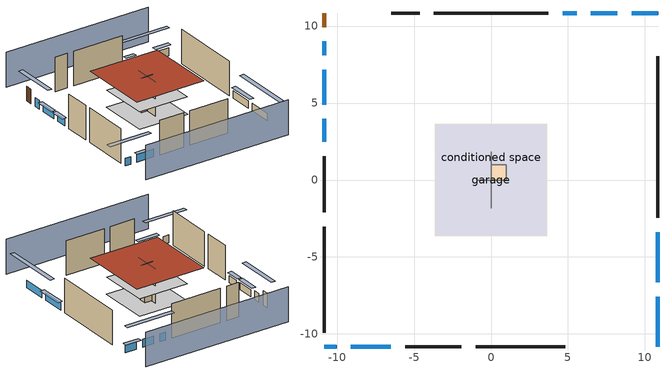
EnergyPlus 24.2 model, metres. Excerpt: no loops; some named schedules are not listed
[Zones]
central ac and furnace airloop ret air zone
 floor adiabatic (AdiabaticConst): 0,0 0,1 1,1 1,0 z0
 wall adiabatic (AdiabaticConst): 0,1 0,0 1,0 1,1 0,1 z0:1
 ceiling adiabatic (AdiabaticConst): 1,0 1,1 0,1 0,0 z1
conditioned space
 floor to garage (Floor1 construction): -3.66,-3.66 -3.66,3.66 3.66,3.66 3.66,-3.66 z0
 floor adiabatic (AdiabaticFloorConstruction): -3.61,-3.61 -3.61,3.61 3.61,3.61 3.61,-3.61 z2.44
 floor foundation (Slab2 construction): -3.61,-3.61 -3.61,3.61 3.61,3.61 3.61,-3.61 z0
 wall outside (AdiabaticWallConstruction 1): -10.84,10.84 -10.84,9.93 z0:2.03
 wall outside (AdiabaticWallConstruction): 10.84,-10.84 10.84,-7.58 / 10.84,-6.65 10.84,-3.38 / -10.85,-10.84 -10.03,-10.84 z0:1.07; 10.84,10.84 9.13,10.84 / 8.2,10.84 6.49,10.84 z0:1.13; -9.11,-10.84 -6.51,-10.84 z0:1.16; -10.84,9 -10.84,8.09 z0:1.22; -10.84,7.17 -10.84,4.89 z0:1.01; -10.84,3.96 -10.84,2.49 z0:0.98; 5.56,10.84 4.66,10.84 z0:1.19
 wall outside (Wall3 construction): 10.84,-2.45 10.84,8.03 z0:4.88
 wall outside (Wall4 construction): -0.99,-10.84 4.84,-10.84 z0:4.88
 wall outside (Wall7 construction): -10.84,-3.03 -10.84,-9.91 z0:4.88
 wall outside (Wall8 construction): 3.73,10.84 -3.71,10.84 z0:4.88
 wall to garage (Wall5 construction): 0,1.83 0,-1.83 z0:4.88
 wall to garage (Wall6 construction): -0.91,0 0.91,0 z0:4.88
 window (WindowConstruction): 10.84,-10.84 10.84,-7.58 z0:1.07
 window (WindowConstruction 9): 10.84,10.84 9.13,10.84 z0:1.13
 window (WindowConstruction 1): 10.84,-6.65 10.84,-3.38 z0:1.07
 window (WindowConstruction 2): -10.84,-10.84 -10.03,-10.84 z0:1.07
 window (WindowConstruction 3): -9.1,-10.84 -6.51,-10.84 z0:1.16
 window (WindowConstruction 4): -10.84,9 -10.84,8.09 z0:1.22
 window (WindowConstruction 5): -10.84,7.17 -10.84,4.89 z0:1.01
 window (WindowConstruction 6): -10.84,3.96 -10.84,2.49 z0:0.98
 window (WindowConstruction 7): 8.2,10.84 6.49,10.84 z0:1.13
 window (WindowConstruction 8): 5.56,10.84 4.66,10.84 z0:1.19
 door (Door): -10.84,10.84 -10.84,9.93 z0:2.03
 ceiling adiabatic (AdiabaticFloorConstruction): 3.61,-3.61 3.61,3.61 -3.61,3.61 -3.61,-3.61 z2.44
 roof outside (Roof1 construction): -5.14,5.14 -5.14,-5.14 5.14,-5.14 5.14,5.14 z4.88
garage
 floor foundation (Slab1 construction): -3.66,-3.66 -3.66,3.66 3.66,3.66 3.66,-3.66 z0
 wall outside (Wall1 construction): -5.58,-10.84 -1.92,-10.84 z0:4.88
 wall outside (Wall2 construction): -10.84,1.56 -10.84,-2.1 z0:4.88
 wall outside (Wall9 construction): -4.64,10.84 -6.46,10.84 z0:4.88
shading: 10.84,15.42 -10.84,15.42 / -10.84,-15.42 10.84,-15.42 z0:4.88; 10.84,-4.83 10.84,-13.59 11.45,-13.59 11.45,-4.83 z3.81; 8.83,10.84 11.15,10.84 11.15,11.45 8.83,11.45 z1.43; 10.84,-3.08 10.84,-6.95 11.45,-6.95 11.45,-3.08 z1.37; -7.29,-10.84 -13.59,-10.84 -13.59,-11.45 -7.29,-11.45 z3.81; -6.2,-10.84 -9.41,-10.84 -9.41,-11.45 -6.2,-11.45 z1.46; -10.84,5.35 -10.84,11.74 -11.45,11.74 -11.45,5.35 z3.96; -10.84,4.59 -10.84,7.47 -11.45,7.47 -11.45,4.59 z1.31; -10.84,2.18 -10.84,4.27 -11.45,4.27 -11.45,2.18 z1.28; 3.74,10.84 10.94,10.84 10.94,11.45 3.74,11.45 z3.87; 4.36,10.84 5.86,10.84 5.86,11.45 4.36,11.45 z1.49
[Building]
Building 1: Terrain=Suburbs
[Site:Location]
Portland Intl Arpt_OR: Latitude {deg}=45.59; Longitude {deg}=-122.6; Time Zone {hr}=-8; Elevation {m}=33; Keep Site Location Information=Yes
[Site:GroundTemperature:Shallow]
10.2558, 8.96328, 8.85977, 9.47314, 11.9355, 14.3863, 16.5111, 17.8571, 17.9714, 16.8767, 14.8061, 12.4304
[Site:WaterMainsTemperature]
Calculation Method=Schedule; Temperature Schedule=mains temperature schedule
[Material] Roughness=Rough; Thermal Absorptance=0.9
Name | Thickness {m} | Conductivity {W/m-K} | Density {kg/m3} | Specific Heat {J/kg-K} | Solar Absorptance | Visible Absorptance
asphalt or fiberglass shingles | 0.00635 | 0.162714 | 1121.4 | 1465.45 | 0.85 | 0.85
concrete 4.0 in. | 0.1016 | 1.803125 | 2242.8 | 837.4 | 0.7 | 0.7
door material | 0.04445 | 0.0612267 | 512.64 | 1214.23 | 0.7 | 0.7
exterior vertical ins; exterior vertical ins 1 | 0.051816 | 0.029427 | 32.04 | 1214.23 | 0.7 | 0.7
floor covering | 0.0127 | 0.0433444 | 54.468 | 1339.84 | 0.6 | 0.6
floor covering 1 | 0.0127 | 0.0450781 | 54.468 | 1339.84 | 0.9 | 0.9
floor rigid ins; wall rigid ins | 0.512978 | 0.029427 | 32.04 | 1214.23 | 0.7 | 0.7
floor stud and cavity | 0.1397 | 0.923637 | 92.3553 | 1139.71 | 0.7 | 0.7
floor stud and cavity 1 | 0.1397 | 1.75129 | 37.0049 | 1207.88 | 0.7 | 0.7
furniture material conditioned space 1; furniture material garage 1 | 0.1524 | 0.115458 | 640.8 | 1214.23 | 0.6 | 0.6
gypsum board | 0.0127 | 0.160291 | 801 | 837.4 | 0.6 | 0.6
osb sheathing 0.5 in.; osb sheathing 0.5 in. 1; osb sheathing 0.5 in. 2 | 0.0127 | 0.115458 | 512.64 | 1214.23 | 0.7 | 0.7
osb sheathing 0.75 in. | 0.01905 | 0.115458 | 512.64 | 1214.23 | 0.7 | 0.7
roof rigid ins | 0.103632 | 0.029427 | 32.04 | 1214.23 | 0.7 | 0.7
roof stud and cavity | 0.2032 | 0.161866 | 78.34581 | 1123.46 | 0.7 | 0.7
wall stud and cavity | 0.1397 | 0.727959 | 139.0536 | 1170.24 | 0.6 | 0.6
wall stud and cavity 1 | 0.1397 | 0.0951301 | 139.0536 | 1170.24 | 0.7 | 0.7
wall stud and cavity 2 | 0.1397 | 0.0856282 | 139.0536 | 1170.24 | 0.7 | 0.7
wall stud and cavity 3 | 0.0889 | 0.380278 | 52.3479 | 1209.89 | 0.7 | 0.7
wall stud and cavity 4 | 0.0889 | 0.391764 | 83.0341 | 1211.67 | 0.7 | 0.7
wood siding | 0.0254 | 0.102417 | 544.68 | 1172.36 | 0.85 | 0.85
wood siding 1; wood siding 2 | 0.0254 | 0.102417 | 544.68 | 1172.36 | 0.7 | 0.7
[Material:NoMass]
Adiabatic: Roughness=Rough; Thermal Resistance {m2-K/W}=176.1; Thermal Absorptance=0.9; Solar Absorptance=0.7; Visible Absorptance=0.7
[WindowMaterial:SimpleGlazingSystem]
WindowMaterial: U-Factor {W/m2-K}=2.78222; Solar Heat Gain Coefficient=0.56
[Construction]
AdiabaticConst: Adiabatic
AdiabaticFloorConstruction: floor stud and cavity 1, floor rigid ins, osb sheathing 0.75 in., floor covering
AdiabaticWallConstruction: wood siding 1, wall rigid ins, wall stud and cavity 3, gypsum board
AdiabaticWallConstruction 1: wood siding 2, wall rigid ins, wall stud and cavity 3, gypsum board
Door: door material
Floor1 construction: floor stud and cavity, osb sheathing 0.75 in., floor covering
furniture construction conditioned space 1: furniture material conditioned space 1
furniture construction garage 1: furniture material garage 1
PartitionWallConstruction: gypsum board, wall stud and cavity 4, gypsum board
Roof1 construction: asphalt or fiberglass shingles, roof rigid ins, osb sheathing 0.75 in., roof stud and cavity, gypsum board
Slab1 construction: concrete 4.0 in.
Slab2 construction: concrete 4.0 in., floor covering 1
Wall1 construction; Wall2 construction: wood siding, osb sheathing 0.5 in., wall stud and cavity
Wall3 construction; Wall4 construction: wood siding, osb sheathing 0.5 in., wall stud and cavity 1, gypsum board
Wall5 construction: osb sheathing 0.5 in. 1, wall stud and cavity 2, gypsum board
Wall6 construction: osb sheathing 0.5 in. 2, wall stud and cavity 2, gypsum board
Wall7 construction; Wall8 construction: wood siding, osb sheathing 0.5 in. 2, wall stud and cavity 1, gypsum board
Wall9 construction: wood siding, osb sheathing 0.5 in. 2, wall stud and cavity
WindowConstruction; WindowConstruction 1; WindowConstruction 2; WindowConstruction 3; WindowConstruction 4; WindowConstruction 5; WindowConstruction 6; WindowConstruction 7; WindowConstruction 8; WindowConstruction 9: WindowMaterial
[Zone] Multiplier=1
Name | Volume {m3} | Part of Total Floor Area
central ac and furnace airloop ret air zone | 1 | No
conditioned space | 384.656 | Yes
garage | 130.484 | Yes
[Space]
Name | Zone | Space Type | Volume {m3}
central ac and furnace airloop ret air space | central ac and furnace airloop ret air zone | Plenum Space Type
conditioned space 1 | conditioned space |  | 384.656
garage 1 | garage |  | 130.484
[SpaceList]
Plenum Space Type: central ac and furnace airloop ret air space
[OtherEquipment] Design Level Calculation Method=EquipmentLevel
Name | Fuel Type | Zone or ZoneList or Space or SpaceList | Schedule | Design Level {W} | Fraction Latent | Fraction Radiant | Fraction Lost
central ac and furnace airloop_0 RetCondToRP; central ac and furnace airloop_0 RetSensLkToRP | None | central ac and furnace airloop ret air space | Always On Discrete | 0 | 0 | 0 | 0
central ac and furnace airloop_0 RetLatLkToRP | None | central ac and furnace airloop ret air space | Always On Discrete | 0 | 1 | 0 | 0
central ac and furnace airloop_0 SupCondToLv; central ac and furnace airloop_0 SupSensLkToCond; mech vent house fan sensible load | None | conditioned space 1 | Always On Discrete | 0 | 0 | 0 | 0
central ac and furnace airloop_0 SupLatLkToCond; mech vent house fan latent load | None | conditioned space 1 | Always On Discrete | 0 | 1 | 0 | 0
clothes dryer 1 | NaturalGas | conditioned space 1 | clothes_dryer | 4496.08 | 0.015 | 0.081 | 0.85
cooking range 1 | Electricity | conditioned space 1 | cooking_range | 0 | 0.08 | 0.432 | 0.2
general water use latent | None | conditioned space 1 | general water use schedule | 44.1266 | 1 | 0 | 0
general water use sensible | None | conditioned space 1 | general water use schedule | -43.4886 | 0 | 0.6 | 0
central ac and furnace airloop_0 RetCondToDZ; central ac and furnace airloop_0 SupCondToDZ; central ac and furnace airloop_0 SupSensLkToDZ; water heater sens | None | garage 1 | Always On Discrete | 0 | 0 | 0 | 0
central ac and furnace airloop_0 SupLatLkToDZ; water heater lat | None | garage 1 | Always On Discrete | 0 | 1 | 0 | 0
water heater energy adjustment1 | Electricity | garage 1 | Always On Discrete | 0.01 | 0 | 0 | 1
[SurfaceProperty:ExposedFoundationPerimeter] Exposed Perimeter Calculation Method=TotalExposedPerimeter
Name | Total Exposed Perimeter {m}
Slab2 | 26.09088
Slab1 | 18.288
[SurfaceProperty:IncidentSolarMultiplier] Incident Solar Multiplier=1; Incident Solar Multiplier Schedule=trans schedule winter=0.85 summer=0.7
Window1; Window10; Window2; Window3; Window4; Window5; Window6; Window7; Window8; Window9
[InternalMass]
Name | Construction | Zone or ZoneList | Space or SpaceList | Surface Area {m2}
furniture mass conditioned space 1 | furniture construction conditioned space 1 | conditioned space | conditioned space 1 | 63.09974
partition wall mass | PartitionWallConstruction | conditioned space | conditioned space 1 | 157.749
furniture mass garage 1 | furniture construction garage 1 | garage | garage 1 | 5.35122
[Lights] Design Level Calculation Method=LightingLevel; Return Air Fraction=0; Fraction Radiant=0.6; Fraction Visible=0.2; Fraction Replaceable=1
Name | Zone or ZoneList or Space or SpaceList | Schedule | Lighting Level {W}
interior lighting | conditioned space 1 | lighting_interior | 290.098
garage lighting | garage 1 | lighting_garage | 10.1702
[People]
occupants: Zone or ZoneList or Space or SpaceList=conditioned space 1; Number of People Schedule=occupants; Number of People Calculation Method=People; Number of People=2; Fraction Radiant=0.314171; Sensible Heat Fraction=0.56303; Activity Level Schedule=occupants activity schedule; Carbon Dioxide Generation Rate {m3/s-W}=0; Enable ASHRAE 55 Comfort Warnings=No; Mean Radiant Temperature Calculation Type=EnclosureAveraged
[ElectricEquipment] Design Level Calculation Method=EquipmentLevel
Name | Zone or ZoneList or Space or SpaceList | Schedule | Design Level {W} | Fraction Latent | Fraction Radiant | Fraction Lost
ceiling fan | conditioned space 1 | ceiling_fan | 17.5511 | 0 | 0.558 | 0
clothes dryer | conditioned space 1 | clothes_dryer | 338.429 | 0.015 | 0.081 | 0.85
clothes washer | conditioned space 1 | clothes_washer | 456.604 | 0.03 | 0.162 | 0.7
cooking range | conditioned space 1 | cooking_range | 2311.9 | 0.08 | 0.432 | 0.2
dishwasher | conditioned space 1 | dishwasher | 1102.12 | 0.3 | 0.18 | 0.4
fridge | conditioned space 1 | fridge schedule | 45.9075 | 0 | 0.6 | 0
mech vent bath fan 0 | conditioned space 1 | mech vent bath fan 0 schedule | 30 | 0 | 0 | 1
mech vent house fan | conditioned space 1 | mech vent house fan schedule | 0 | 0 | 0 | 1
mech vent house fan cfis | conditioned space 1 | mech vent house fan cfis schedule | 0 | 0 | 0 | 0
mech vent range fan 0 | conditioned space 1 | mech vent range fan 0 schedule | 30 | 0 | 0 | 1
misc plug loads | conditioned space 1 | plug_loads_other | 654.091 | 0.021 | 0.558 | 0.049
misc tv | conditioned space 1 | plug_loads_tv | 1108.54 | 0 | 0.6 | 0
misc well pump | conditioned space 1 | misc well pump schedule | 83.0177 | 0 | 0 | 1
whole house fan | conditioned space 1 | Always On Discrete | 0 | 0 | 0 | 1
fridge 1 | garage 1 | fridge schedule 1 | 80.4475 | 0 | 0.6 | 0
[ZoneInfiltration:DesignFlowRate] Schedule=Always On Discrete; Design Flow Rate Calculation Method=Flow/Zone; Design Flow Rate {m3/s}=0
Name | Zone or ZoneList or Space or SpaceList
infil flow; natural vent flow; whole house fan flow | conditioned space 1
garage 1 duct leakage imbalance infil flow | garage 1
[ZoneMixing] Schedule=Always On Continuous; Design Flow Rate Calculation Method=Flow/Zone; Design Flow Rate {m3/s}=0
Name | Zone or Space | Source Zone or Space
central ac and furnace airloop_0 ZoneMixDZToCond mix | conditioned space | garage
central ac and furnace airloop_0 ZoneMixCondToDZ mix | garage | conditioned space
[ZoneInfiltration:EffectiveLeakageArea]
infil garage 1: Zone or Space=garage 1; Schedule=Always On Discrete; Effective Air Leakage Area {cm2}=163.102; Stack Coefficient=0.000129147; Wind Coefficient=4.38083e-05
[AirLoopHVAC:ReturnPlenum]
Air Loop HVAC Return Plenum 1: Zone=central ac and furnace airloop ret air zone
[Foundation:Kiva] Exterior Vertical Insulation Depth {m}=0.6096; Wall Height Above Grade {m}=0.1016; Wall Depth Below Slab {m}=0.2032
Name | Initial Indoor Air Temperature {C} | Exterior Vertical Insulation Material
Foundation Kiva 1 | 13.4258 | exterior vertical ins
Foundation Kiva 2 | 20 | exterior vertical ins 1
[Foundation:Kiva:Settings]
Soil Conductivity {W/m-K}=1.9041; Soil Density {kg/m3}=1842.3; Soil Specific Heat {J/kg-K}=418.7; Ground Solar Absorptivity=0.9; Ground Thermal Absorptivity=0.9; Ground Surface Roughness {m}=0.03; Far-Field Width {m}=40; Deep-Ground Boundary Condition=ZeroFlux; Deep-Ground Depth {m}=40; Minimum Cell Dimension {m}=0.2; Maximum Cell Growth Coefficient=3; Simulation Timestep=Timestep
[Exterior:Lights]
exterior lighting: Schedule=exterior lighting schedule; Design Level {W}=7.09205
[EnergyManagementSystem:Sensor] Output:Variable or Output:Meter Index Key=garage
Name | Output:Variable or Output:Meter
central_ac_and_furnace_airloop_0_DZ_T_s | Zone Air Temperature
central_ac_and_furnace_airloop_0_DZ_W_s | Zone Mean Air Humidity Ratio
fridge_tin_s_1; water_heater_amb_temp | Zone Mean Air Temperature
water_heater_amb_rh | Zone Air Relative Humidity
[Schedule:Constant]
Name | Hourly Value
Always On Discrete; mech vent house fan schedule; mech vent house fan cfis schedule; Always On Continuous | 1
occupants activity schedule | 117.228
fridge schedule; fridge schedule 1 | 0
[Schedule:Day:Interval]
trans schedule winter=0.85 summer=0.7 day; trans schedule winter=0.85 summer=0.7 day 2: No, 24:00, 0.85
trans schedule winter=0.85 summer=0.7 day 1: No, 24:00, 0.7
trans schedule winter=0.85 summer=0.7 default day; mech vent bath fan 0 schedule default day; mech vent range fan 0 schedule default day; misc well pump schedule default day; general water use schedule default day; exterior lighting schedule default day: No, 24:00, 0
mech vent bath fan 0 schedule day: No, 04:00, 0, 05:00, 1, 24:00, 0
mech vent range fan 0 schedule day: No, 15:00, 0, 16:00, 1, 24:00, 0
misc well pump schedule day: No, 01:00, 0.511628, 02:00, 0.267442, 03:00, 0.22093, 04:00, 0.174419, 05:00, 0.186047, 06:00, 0.209302, 07:00, 0.302326, 09:00, 0.383721, 10:00, 0.372093, 12:00, 0.383721, 15:00, 0.372093, 16:00, 0.383721, 17:00, 0.523256, 18:00, 0.662791, 19:00, 0.767442, 20:00, 0.883721, 21:00, 0.94186, 22:00, 1, 23:00, 0.872093, 24:00, 0.755814
general water use schedule day: No, 01:00, 0.315068, 03:00, 0.287671, 04:00, 0.342466, 05:00, 0.369863, 06:00, 0.520548, 07:00, 0.60274, 08:00, 0.534247, 10:00, 0.506849, 11:00, 0.465753, 14:00, 0.479452, 15:00, 0.534247, 16:00, 0.589041, 17:00, 0.69863, 18:00, 0.876712, 19:00, 0.890411, 20:00, 0.986301, 21:00, 1, 22:00, 0.863014, 23:00, 0.616438, 24:00, 0.465753
exterior lighting schedule day: No, 01:00, 0.566667, 03:00, 0.524167, 05:00, 0.495833, 06:00, 0.5525, 07:00, 0.623333, 08:00, 0.580833, 09:00, 0.439167, 10:00, 0.354167, 12:00, 0.34, 13:00, 0.354167, 14:00, 0.396667, 15:00, 0.425, 16:00, 0.495833, 17:00, 0.623333, 18:00, 0.793333, 19:00, 0.906667, 20:00, 0.963333, 21:00, 0.991667, 22:00, 0.920833, 23:00, 0.793333, 24:00, 0.665833
exterior lighting schedule day 1: No, 01:00, 0.528571, 03:00, 0.488929, 05:00, 0.4625, 06:00, 0.515357, 07:00, 0.581429, 08:00, 0.541786, 09:00, 0.409643, 10:00, 0.330357, 12:00, 0.317143, 13:00, 0.330357, 14:00, 0.37, 15:00, 0.396429, 16:00, 0.4625, 17:00, 0.581429, 18:00, 0.74, 19:00, 0.845714, 20:00, 0.898571, 21:00, 0.925, 22:00, 0.858929, 23:00, 0.74, 24:00, 0.621071
exterior lighting schedule day 2: No, 01:00, 0.485714, 03:00, 0.449286, 05:00, 0.425, 06:00, 0.473571, 07:00, 0.534286, 08:00, 0.497857, 09:00, 0.376429, 10:00, 0.303571, 12:00, 0.291429, 13:00, 0.303571, 14:00, 0.34, 15:00, 0.364286, 16:00, 0.425, 17:00, 0.534286, 18:00, 0.68, 19:00, 0.777143, 20:00, 0.825714, 21:00, 0.85, 22:00, 0.789286, 23:00, 0.68, 24:00, 0.570714
exterior lighting schedule day 3: No, 01:00, 0.442857, 03:00, 0.409643, 05:00, 0.3875, 06:00, 0.431786, 07:00, 0.487143, 08:00, 0.453929, 09:00, 0.343214, 10:00, 0.276786, 12:00, 0.265714, 13:00, 0.276786, 14:00, 0.31, 15:00, 0.332143, 16:00, 0.3875, 17:00, 0.487143, 18:00, 0.62, 19:00, 0.708571, 20:00, 0.752857, 21:00, 0.775, 22:00, 0.719643, 23:00, 0.62, 24:00, 0.520357
exterior lighting schedule day 4: No, 01:00, 0.4, 03:00, 0.37, 05:00, 0.35, 06:00, 0.39, 07:00, 0.44, 08:00, 0.41, 09:00, 0.31, 10:00, 0.25, 12:00, 0.24, 13:00, 0.25, 14:00, 0.28, 15:00, 0.3, 16:00, 0.35, 17:00, 0.44, 18:00, 0.56, 19:00, 0.64, 20:00, 0.68, 21:00, 0.7, 22:00, 0.65, 23:00, 0.56, 24:00, 0.47
exterior lighting schedule day 5: No, 01:00, 0.380952, 03:00, 0.352381, 05:00, 0.333333, 06:00, 0.371429, 07:00, 0.419048, 08:00, 0.390476, 09:00, 0.295238, 10:00, 0.238095, 12:00, 0.228571, 13:00, 0.238095, 14:00, 0.266667, 15:00, 0.285714, 16:00, 0.333333, 17:00, 0.419048, 18:00, 0.533333, 19:00, 0.609524, 20:00, 0.647619, 21:00, 0.666667, 22:00, 0.619048, 23:00, 0.533333, 24:00, 0.447619
exterior lighting schedule day 6: No, 01:00, 0.390476, 03:00, 0.36119, 05:00, 0.341667, 06:00, 0.380714, 07:00, 0.429524, 08:00, 0.400238, 09:00, 0.302619, 10:00, 0.244048, 12:00, 0.234286, 13:00, 0.244048, 14:00, 0.273333, 15:00, 0.292857, 16:00, 0.341667, 17:00, 0.429524, 18:00, 0.546667, 19:00, 0.624762, 20:00, 0.66381, 21:00, 0.683333, 22:00, 0.634524, 23:00, 0.546667, 24:00, 0.45881
[Schedule:Week:Daily]
trans schedule winter=0.85 summer=0.7 Week Rule - Jan1-May26: trans schedule winter=0.85 summer=0.7 day, trans schedule winter=0.85 summer=0.7 day, trans schedule winter=0.85 summer=0.7 day, trans schedule winter=0.85 summer=0.7 day, trans schedule winter=0.85 summer=0.7 day, trans schedule winter=0.85 summer=0.7 day, trans schedule winter=0.85 summer=0.7 day, trans schedule winter=0.85 summer=0.7 default day, trans schedule winter=0.85 summer=0.7 default day, trans schedule winter=0.85 summer=0.7 default day, trans schedule winter=0.85 summer=0.7 default day, trans schedule winter=0.85 summer=0.7 default day
trans schedule winter=0.85 summer=0.7 Week Rule - May27-Jun2: trans schedule winter=0.85 summer=0.7 day, trans schedule winter=0.85 summer=0.7 day, trans schedule winter=0.85 summer=0.7 day, trans schedule winter=0.85 summer=0.7 day, trans schedule winter=0.85 summer=0.7 day, trans schedule winter=0.85 summer=0.7 day 1, trans schedule winter=0.85 summer=0.7 day 1, trans schedule winter=0.85 summer=0.7 default day, trans schedule winter=0.85 summer=0.7 default day, trans schedule winter=0.85 summer=0.7 default day, trans schedule winter=0.85 summer=0.7 default day, trans schedule winter=0.85 summer=0.7 default day
trans schedule winter=0.85 summer=0.7 Week Rule - Jun3-Sep29: trans schedule winter=0.85 summer=0.7 day 1, trans schedule winter=0.85 summer=0.7 day 1, trans schedule winter=0.85 summer=0.7 day 1, trans schedule winter=0.85 summer=0.7 day 1, trans schedule winter=0.85 summer=0.7 day 1, trans schedule winter=0.85 summer=0.7 day 1, trans schedule winter=0.85 summer=0.7 day 1, trans schedule winter=0.85 summer=0.7 default day, trans schedule winter=0.85 summer=0.7 default day, trans schedule winter=0.85 summer=0.7 default day, trans schedule winter=0.85 summer=0.7 default day, trans schedule winter=0.85 summer=0.7 default day
trans schedule winter=0.85 summer=0.7 Week Rule - Sep30-Oct6: trans schedule winter=0.85 summer=0.7 day 1, trans schedule winter=0.85 summer=0.7 day 2, trans schedule winter=0.85 summer=0.7 day 2, trans schedule winter=0.85 summer=0.7 day 2, trans schedule winter=0.85 summer=0.7 day 2, trans schedule winter=0.85 summer=0.7 day 2, trans schedule winter=0.85 summer=0.7 day 2, trans schedule winter=0.85 summer=0.7 default day, trans schedule winter=0.85 summer=0.7 default day, trans schedule winter=0.85 summer=0.7 default day, trans schedule winter=0.85 summer=0.7 default day, trans schedule winter=0.85 summer=0.7 default day
trans schedule winter=0.85 summer=0.7 Week Rule - Oct7-Dec31: trans schedule winter=0.85 summer=0.7 day 2, trans schedule winter=0.85 summer=0.7 day 2, trans schedule winter=0.85 summer=0.7 day 2, trans schedule winter=0.85 summer=0.7 day 2, trans schedule winter=0.85 summer=0.7 day 2, trans schedule winter=0.85 summer=0.7 day 2, trans schedule winter=0.85 summer=0.7 day 2, trans schedule winter=0.85 summer=0.7 default day, trans schedule winter=0.85 summer=0.7 default day, trans schedule winter=0.85 summer=0.7 default day, trans schedule winter=0.85 summer=0.7 default day, trans schedule winter=0.85 summer=0.7 default day
mech vent bath fan 0 schedule Week Rule - Jan1-Dec31: mech vent bath fan 0 schedule day, mech vent bath fan 0 schedule day, mech vent bath fan 0 schedule day, mech vent bath fan 0 schedule day, mech vent bath fan 0 schedule day, mech vent bath fan 0 schedule day, mech vent bath fan 0 schedule day, mech vent bath fan 0 schedule default day, mech vent bath fan 0 schedule default day, mech vent bath fan 0 schedule default day, mech vent bath fan 0 schedule default day, mech vent bath fan 0 schedule default day
mech vent range fan 0 schedule Week Rule - Jan1-Dec31: mech vent range fan 0 schedule day, mech vent range fan 0 schedule day, mech vent range fan 0 schedule day, mech vent range fan 0 schedule day, mech vent range fan 0 schedule day, mech vent range fan 0 schedule day, mech vent range fan 0 schedule day, mech vent range fan 0 schedule default day, mech vent range fan 0 schedule default day, mech vent range fan 0 schedule default day, mech vent range fan 0 schedule default day, mech vent range fan 0 schedule default day
misc well pump schedule Week Rule - Jan1-Dec31: misc well pump schedule day, misc well pump schedule day, misc well pump schedule day, misc well pump schedule day, misc well pump schedule day, misc well pump schedule day, misc well pump schedule day, misc well pump schedule default day, misc well pump schedule default day, misc well pump schedule default day, misc well pump schedule default day, misc well pump schedule default day
general water use schedule Week Rule - Jan1-Dec31: general water use schedule day, general water use schedule day, general water use schedule day, general water use schedule day, general water use schedule day, general water use schedule day, general water use schedule day, general water use schedule default day, general water use schedule default day, general water use schedule default day, general water use schedule default day, general water use schedule default day
exterior lighting schedule Week Rule - Jan1-Jan27: exterior lighting schedule day, exterior lighting schedule day, exterior lighting schedule day, exterior lighting schedule day, exterior lighting schedule day, exterior lighting schedule day, exterior lighting schedule day, exterior lighting schedule default day, exterior lighting schedule default day, exterior lighting schedule default day, exterior lighting schedule default day, exterior lighting schedule default day
exterior lighting schedule Week Rule - Jan28-Feb3: exterior lighting schedule day, exterior lighting schedule day, exterior lighting schedule day, exterior lighting schedule day, exterior lighting schedule day 1, exterior lighting schedule day 1, exterior lighting schedule day 1, exterior lighting schedule default day, exterior lighting schedule default day, exterior lighting schedule default day, exterior lighting schedule default day, exterior lighting schedule default day
exterior lighting schedule Week Rule - Feb4-Feb24: exterior lighting schedule day 1, exterior lighting schedule day 1, exterior lighting schedule day 1, exterior lighting schedule day 1, exterior lighting schedule day 1, exterior lighting schedule day 1, exterior lighting schedule day 1, exterior lighting schedule default day, exterior lighting schedule default day, exterior lighting schedule default day, exterior lighting schedule default day, exterior lighting schedule default day
exterior lighting schedule Week Rule - Feb25-Mar3: exterior lighting schedule day 1, exterior lighting schedule day 1, exterior lighting schedule day 1, exterior lighting schedule day 1, exterior lighting schedule day 2, exterior lighting schedule day 2, exterior lighting schedule day 2, exterior lighting schedule default day, exterior lighting schedule default day, exterior lighting schedule default day, exterior lighting schedule default day, exterior lighting schedule default day
exterior lighting schedule Week Rule - Mar4-Mar31: exterior lighting schedule day 2, exterior lighting schedule day 2, exterior lighting schedule day 2, exterior lighting schedule day 2, exterior lighting schedule day 2, exterior lighting schedule day 2, exterior lighting schedule day 2, exterior lighting schedule default day, exterior lighting schedule default day, exterior lighting schedule default day, exterior lighting schedule default day, exterior lighting schedule default day
exterior lighting schedule Week Rule - Apr1-Apr28: exterior lighting schedule day 3, exterior lighting schedule day 3, exterior lighting schedule day 3, exterior lighting schedule day 3, exterior lighting schedule day 3, exterior lighting schedule day 3, exterior lighting schedule day 3, exterior lighting schedule default day, exterior lighting schedule default day, exterior lighting schedule default day, exterior lighting schedule default day, exterior lighting schedule default day
exterior lighting schedule Week Rule - Apr29-May5: exterior lighting schedule day 3, exterior lighting schedule day 3, exterior lighting schedule day 4, exterior lighting schedule day 4, exterior lighting schedule day 4, exterior lighting schedule day 4, exterior lighting schedule day 4, exterior lighting schedule default day, exterior lighting schedule default day, exterior lighting schedule default day, exterior lighting schedule default day, exterior lighting schedule default day
exterior lighting schedule Week Rule - May6-May26: exterior lighting schedule day 4, exterior lighting schedule day 4, exterior lighting schedule day 4, exterior lighting schedule day 4, exterior lighting schedule day 4, exterior lighting schedule day 4, exterior lighting schedule day 4, exterior lighting schedule default day, exterior lighting schedule default day, exterior lighting schedule default day, exterior lighting schedule default day, exterior lighting schedule default day
exterior lighting schedule Week Rule - May27-Jun2: exterior lighting schedule day 4, exterior lighting schedule day 4, exterior lighting schedule day 4, exterior lighting schedule day 4, exterior lighting schedule day 4, exterior lighting schedule day 5, exterior lighting schedule day 5, exterior lighting schedule default day, exterior lighting schedule default day, exterior lighting schedule default day, exterior lighting schedule default day, exterior lighting schedule default day
exterior lighting schedule Week Rule - Jun3-Jun30: exterior lighting schedule day 5, exterior lighting schedule day 5, exterior lighting schedule day 5, exterior lighting schedule day 5, exterior lighting schedule day 5, exterior lighting schedule day 5, exterior lighting schedule day 5, exterior lighting schedule default day, exterior lighting schedule default day, exterior lighting schedule default day, exterior lighting schedule default day, exterior lighting schedule default day
exterior lighting schedule Week Rule - Jul1-Jul28: exterior lighting schedule day 6, exterior lighting schedule day 6, exterior lighting schedule day 6, exterior lighting schedule day 6, exterior lighting schedule day 6, exterior lighting schedule day 6, exterior lighting schedule day 6, exterior lighting schedule default day, exterior lighting schedule default day, exterior lighting schedule default day, exterior lighting schedule default day, exterior lighting schedule default day
exterior lighting schedule Week Rule - Jul29-Aug4: exterior lighting schedule day 6, exterior lighting schedule day 6, exterior lighting schedule day 6, exterior lighting schedule day 7, exterior lighting schedule day 7, exterior lighting schedule day 7, exterior lighting schedule day 7, exterior lighting schedule default day, exterior lighting schedule default day, exterior lighting schedule default day, exterior lighting schedule default day, exterior lighting schedule default day
exterior lighting schedule Week Rule - Aug5-Aug25: exterior lighting schedule day 7, exterior lighting schedule day 7, exterior lighting schedule day 7, exterior lighting schedule day 7, exterior lighting schedule day 7, exterior lighting schedule day 7, exterior lighting schedule day 7, exterior lighting schedule default day, exterior lighting schedule default day, exterior lighting schedule default day, exterior lighting schedule default day, exterior lighting schedule default day
exterior lighting schedule Week Rule - Aug26-Sep1: exterior lighting schedule day 7, exterior lighting schedule day 7, exterior lighting schedule day 7, exterior lighting schedule day 7, exterior lighting schedule day 7, exterior lighting schedule day 7, exterior lighting schedule day 8, exterior lighting schedule default day, exterior lighting schedule default day, exterior lighting schedule default day, exterior lighting schedule default day, exterior lighting schedule default day
exterior lighting schedule Week Rule - Sep2-Sep29: exterior lighting schedule day 8, exterior lighting schedule day 8, exterior lighting schedule day 8, exterior lighting schedule day 8, exterior lighting schedule day 8, exterior lighting schedule day 8, exterior lighting schedule day 8, exterior lighting schedule default day, exterior lighting schedule default day, exterior lighting schedule default day, exterior lighting schedule default day, exterior lighting schedule default day
exterior lighting schedule Week Rule - Sep30-Oct6: exterior lighting schedule day 8, exterior lighting schedule day 9, exterior lighting schedule day 9, exterior lighting schedule day 9, exterior lighting schedule day 9, exterior lighting schedule day 9, exterior lighting schedule day 9, exterior lighting schedule default day, exterior lighting schedule default day, exterior lighting schedule default day, exterior lighting schedule default day, exterior lighting schedule default day
exterior lighting schedule Week Rule - Oct7-Oct27: exterior lighting schedule day 9, exterior lighting schedule day 9, exterior lighting schedule day 9, exterior lighting schedule day 9, exterior lighting schedule day 9, exterior lighting schedule day 9, exterior lighting schedule day 9, exterior lighting schedule default day, exterior lighting schedule default day, exterior lighting schedule default day, exterior lighting schedule default day, exterior lighting schedule default day
exterior lighting schedule Week Rule - Oct28-Nov3: exterior lighting schedule day 9, exterior lighting schedule day 9, exterior lighting schedule day 9, exterior lighting schedule day 9, exterior lighting schedule day 10, exterior lighting schedule day 10, exterior lighting schedule day 10, exterior lighting schedule default day, exterior lighting schedule default day, exterior lighting schedule default day, exterior lighting schedule default day, exterior lighting schedule default day
exterior lighting schedule Week Rule - Nov4-Nov24: exterior lighting schedule day 10, exterior lighting schedule day 10, exterior lighting schedule day 10, exterior lighting schedule day 10, exterior lighting schedule day 10, exterior lighting schedule day 10, exterior lighting schedule day 10, exterior lighting schedule default day, exterior lighting schedule default day, exterior lighting schedule default day, exterior lighting schedule default day, exterior lighting schedule default day
exterior lighting schedule Week Rule - Nov25-Dec1: exterior lighting schedule day 10, exterior lighting schedule day 10, exterior lighting schedule day 10, exterior lighting schedule day 10, exterior lighting schedule day 10, exterior lighting schedule day 10, exterior lighting schedule day 11, exterior lighting schedule default day, exterior lighting schedule default day, exterior lighting schedule default day, exterior lighting schedule default day, exterior lighting schedule default day
exterior lighting schedule Week Rule - Dec2-Dec31: exterior lighting schedule day 11, exterior lighting schedule day 11, exterior lighting schedule day 11, exterior lighting schedule day 11, exterior lighting schedule day 11, exterior lighting schedule day 11, exterior lighting schedule day 11, exterior lighting schedule default day, exterior lighting schedule default day, exterior lighting schedule default day, exterior lighting schedule default day, exterior lighting schedule default day
[Schedule:Year]
trans schedule winter=0.85 summer=0.7: trans schedule winter=0.85 summer=0.7 Week Rule - Jan1-May26, 1, 1, 5, 26, trans schedule winter=0.85 summer=0.7 Week Rule - May27-Jun2, 5, 27, 6, 2, trans schedule winter=0.85 summer=0.7 Week Rule - Jun3-Sep29, 6, 3, 9, 29, trans schedule winter=0.85 summer=0.7 Week Rule - Sep30-Oct6, 9, 30, 10, 6, trans schedule winter=0.85 summer=0.7 Week Rule - Oct7-Dec31, 10, 7, 12, 31
mech vent bath fan 0 schedule: mech vent bath fan 0 schedule Week Rule - Jan1-Dec31, 1, 1, 12, 31
mech vent range fan 0 schedule: mech vent range fan 0 schedule Week Rule - Jan1-Dec31, 1, 1, 12, 31
misc well pump schedule: misc well pump schedule Week Rule - Jan1-Dec31, 1, 1, 12, 31
general water use schedule: general water use schedule Week Rule - Jan1-Dec31, 1, 1, 12, 31
exterior lighting schedule: exterior lighting schedule Week Rule - Jan1-Jan27, 1, 1, 1, 27, exterior lighting schedule Week Rule - Jan28-Feb3, 1, 28, 2, 3, exterior lighting schedule Week Rule - Feb4-Feb24, 2, 4, 2, 24, exterior lighting schedule Week Rule - Feb25-Mar3, 2, 25, 3, 3, exterior lighting schedule Week Rule - Mar4-Mar31, 3, 4, 3, 31, exterior lighting schedule Week Rule - Apr1-Apr28, 4, 1, 4, 28, exterior lighting schedule Week Rule - Apr29-May5, 4, 29, 5, 5, exterior lighting schedule Week Rule - May6-May26, 5, 6, 5, 26, exterior lighting schedule Week Rule - May27-Jun2, 5, 27, 6, 2, exterior lighting schedule Week Rule - Jun3-Jun30, 6, 3, 6, 30, exterior lighting schedule Week Rule - Jul1-Jul28, 7, 1, 7, 28, exterior lighting schedule Week Rule - Jul29-Aug4, 7, 29, 8, 4, exterior lighting schedule Week Rule - Aug5-Aug25, 8, 5, 8, 25, exterior lighting schedule Week Rule - Aug26-Sep1, 8, 26, 9, 1, exterior lighting schedule Week Rule - Sep2-Sep29, 9, 2, 9, 29, exterior lighting schedule Week Rule - Sep30-Oct6, 9, 30, 10, 6, exterior lighting schedule Week Rule - Oct7-Oct27, 10, 7, 10, 27, exterior lighting schedule Week Rule - Oct28-Nov3, 10, 28, 11, 3, exterior lighting schedule Week Rule - Nov4-Nov24, 11, 4, 11, 24, exterior lighting schedule Week Rule - Nov25-Dec1, 11, 25, 12, 1, exterior lighting schedule Week Rule - Dec2-Dec31, 12, 2, 12, 31
[Schedule:File] File=in.schedules.csv; Rows to Skip at Top=1; Number of Hours of Data=8760; Column Separator=Comma; Interpolate to Timestep=Yes; Minutes per Item=15; Adjust Schedule for Daylight Savings=Yes
Name | Column Number
lighting_interior | 5
occupants | 1
ceiling_fan | 4
clothes_dryer | 11
clothes_washer | 10
cooking_range | 12
dishwasher | 8
plug_loads_other | 2
plug_loads_tv | 3
lighting_garage | 6
[Schedule:Compact]
mains temperature schedule: Through: 01/01, For: AllDays, Until: 24:00, 13.0633, Through: 01/02, For: AllDays, Until: 24:00, 13.0189, Through: 01/03, For: AllDays, Until: 24:00, 12.975, Through: 01/04, For: AllDays, Until: 24:00, 12.9328, Through: 01/05, For: AllDays, Until: 24:00, 12.8917, Through: 01/06, For: AllDays, Until: 24:00, 12.8517, Through: 01/07, For: AllDays, Until: 24:00, 12.8122, Through: 01/08, For: AllDays, Until: 24:00, 12.7744, Through: 01/09, For: AllDays, Until: 24:00, 12.7378, Through: 01/10, For: AllDays, Until: 24:00, 12.7017, Through: 01/11, For: AllDays, Until: 24:00, 12.6672, Through: 01/12, For: AllDays, Until: 24:00, 12.6339, Through: 01/13, For: AllDays, Until: 24:00, 12.6017, Through: 01/14, For: AllDays, Until: 24:00, 12.5706, Through: 01/15, For: AllDays, Until: 24:00, 12.5411, Through: 01/16, For: AllDays, Until: 24:00, 12.5122, Through: 01/17, For: AllDays, Until: 24:00, 12.485, Through: 01/18, For: AllDays, Until: 24:00, 12.4583, Through: 01/19, For: AllDays, Until: 24:00, 12.4333, Through: 01/20, For: AllDays, Until: 24:00, 12.41, Through: 01/21, For: AllDays, Until: 24:00, 12.3872, Through: 01/22, For: AllDays, Until: 24:00, 12.3661, Through: 01/23, For: AllDays, Until: 24:00, 12.3456, Through: 01/24, For: AllDays, Until: 24:00, 12.3272, Through: 01/25, For: AllDays, Until: 24:00, 12.3094, Through: 01/26, For: AllDays, Until: 24:00, 12.2933, Through: 01/27, For: AllDays, Until: 24:00, 12.2783, Through: 01/28, For: AllDays, Until: 24:00, 12.2644, Through: 01/29, For: AllDays, Until: 24:00, 12.2517, Through: 01/30, For: AllDays, Until: 24:00, 12.2406, Through: 01/31, For: AllDays, Until: 24:00, 12.2306, Through: 02/01, For: AllDays, Until: 24:00, 12.2222, Through: 02/02, For: AllDays, Until: 24:00, 12.215, Through: 02/03, For: AllDays, Until: 24:00, 12.2089, Through: 02/04, For: AllDays, Until: 24:00, 12.2039, Through: 02/05, For: AllDays, Until: 24:00, 12.2006, Through: 02/06, For: AllDays, Until: 24:00, 12.1983, Through: 02/07, For: AllDays, Until: 24:00, 12.1978, Through: 02/08, For: AllDays, Until: 24:00, 12.1978, Through: 02/09, For: AllDays, Until: 24:00, 12.2, Through: 02/10, For: AllDays, Until: 24:00, 12.2028, Through: 02/11, For: AllDays, Until: 24:00, 12.2072, Through: 02/12, For: AllDays, Until: 24:00, 12.2128, Through: 02/13, For: AllDays, Until: 24:00, 12.2194, Through: 02/14, For: AllDays, Until: 24:00, 12.2278, Through: 02/15, For: AllDays, Until: 24:00, 12.2372, Through: 02/16, For: AllDays, Until: 24:00, 12.2483, Through: 02/17, For: AllDays, Until: 24:00, 12.26, Through: 02/18, For: AllDays, Until: 24:00, 12.2733, Through: 02/19, For: AllDays, Until: 24:00, 12.2883, Through: 02/20, For: AllDays, Until: 24:00, 12.3039, Through: 02/21, For: AllDays, Until: 24:00, 12.3211, Through: 02/22, For: AllDays, Until: 24:00, 12.3394, Through: 02/23, For: AllDays, Until: 24:00, 12.3594, Through: 02/24, For: AllDays, Until: 24:00, 12.38, Through: 02/25, For: AllDays, Until: 24:00, 12.4022, Through: 02/26, For: AllDays, Until: 24:00, 12.4256, Through: 02/27, For: AllDays, Until: 24:00, 12.4506, Through: 02/28, For: AllDays, Until: 24:00, 12.4761, Through: 03/01, For: AllDays, Until: 24:00, 12.5033, Through: 03/02, For: AllDays, Until: 24:00, 12.5317, Through: 03/03, For: AllDays, Until: 24:00, 12.5611, Through: 03/04, For: AllDays, Until: 24:00, 12.5917, Through: 03/05, For: AllDays, Until: 24:00, 12.6233, Through: 03/06, For: AllDays, Until: 24:00, 12.6567, Through: 03/07, For: AllDays, Until: 24:00, 12.6906, Through: 03/08, For: AllDays, Until: 24:00, 12.7261, Through: 03/09, For: AllDays, Until: 24:00, 12.7628, Through: 03/10, For: AllDays, Until: 24:00, 12.8, Through: 03/11, For: AllDays, Until: 24:00, 12.8389, Through: 03/12, For: AllDays, Until: 24:00, 12.8789, Through: 03/13, For: AllDays, Until: 24:00, 12.9194, Through: 03/14, For: AllDays, Until: 24:00, 12.9617, Through: 03/15, For: AllDays, Until: 24:00, 13.0044, Through: 03/16, For: AllDays, Until: 24:00, 13.0489, Through: 03/17, For: AllDays, Until: 24:00, 13.0939, Through: 03/18, For: AllDays, Until: 24:00, 13.14, Through: 03/19, For: AllDays, Until: 24:00, 13.1872, Through: 03/20, For: AllDays, Until: 24:00, 13.2356, Through: 03/21, For: AllDays, Until: 24:00, 13.285, Through: 03/22, For: AllDays, Until: 24:00, 13.335, Through: 03/23, For: AllDays, Until: 24:00, 13.3861, Through: 03/24, For: AllDays, Until: 24:00, 13.4383, Through: 03/25, For: AllDays, Until: 24:00, 13.4911, Through: 03/26, For: AllDays, Until: 24:00, 13.545, Through: 03/27, For: AllDays, Until: 24:00, 13.6, Through: 03/28, For: AllDays, Until: 24:00, 13.6556, Through: 03/29, For: AllDays, Until: 24:00, 13.7122, Through: 03/30, For: AllDays, Until: 24:00, 13.77, Through: 03/31, For: AllDays, Until: 24:00, 13.8283, Through: 04/01, For: AllDays, Until: 24:00, 13.8872, Through: 04/02, For: AllDays, Until: 24:00, 13.9472, Through: 04/03, For: AllDays, Until: 24:00, 14.0078, Through: 04/04, For: AllDays, Until: 24:00, 14.0689, Through: 04/05, For: AllDays, Until: 24:00, 14.1311, Through: 04/06, For: AllDays, Until: 24:00, 14.1944, Through: 04/07, For: AllDays, Until: 24:00, 14.2578, Through: 04/08, For: AllDays, Until: 24:00, 14.3222, Through: 04/09, For: AllDays, Until: 24:00, 14.3872, Through: 04/10, For: AllDays, Until: 24:00, 14.4528, Through: 04/11, For: AllDays, Until: 24:00, 14.5189, Through: 04/12, For: AllDays, Until: 24:00, 14.5856, Through: 04/13, For: AllDays, Until: 24:00, 14.6533, Through: 04/14, For: AllDays, Until: 24:00, 14.7211, Through: 04/15, For: AllDays, Until: 24:00, 14.7894, Through: 04/16, For: AllDays, Until: 24:00, 14.8589, Through: 04/17, For: AllDays, Until: 24:00, 14.9283, Through: 04/18, For: AllDays, Until: 24:00, 14.9983, Through: 04/19, For: AllDays, Until: 24:00, 15.0689, Through: 04/20, For: AllDays, Until: 24:00, 15.14, Through: 04/21, For: AllDays, Until: 24:00, 15.2111, Through: 04/22, For: AllDays, Until: 24:00, 15.2833, Through: 04/23, For: AllDays, Until: 24:00, 15.3556, Through: 04/24, For: AllDays, Until: 24:00, 15.4278, Through: 04/25, For: AllDays, Until: 24:00, 15.5006, Through: 04/26, For: AllDays, Until: 24:00, 15.5739, Through: 04/27, For: AllDays, Until: 24:00, 15.6478, Through: 04/28, For: AllDays, Until: 24:00, 15.7211, Through: 04/29, For: AllDays, Until: 24:00, 15.7956, Through: 04/30, For: AllDays, Until: 24:00, 15.8694, Through: 05/01, For: AllDays, Until: 24:00, 15.9439, Through: 05/02, For: AllDays, Until: 24:00, 16.0189, Through: 05/03, For: AllDays, Until: 24:00, 16.0939, Through: 05/04, For: AllDays, Until: 24:00, 16.1689, Through: 05/05, For: AllDays, Until: 24:00, 16.2439, Through: 05/06, For: AllDays, Until: 24:00, 16.3189, Through: 05/07, For: AllDays, Until: 24:00, 16.3944, Through: 05/08, For: AllDays, Until: 24:00, 16.4694, Through: 05/09, For: AllDays, Until: 24:00, 16.545, Through: 05/10, For: AllDays, Until: 24:00, 16.6206, Through: 05/11, For: AllDays, Until: 24:00, 16.6956, Through: 05/12, For: AllDays, Until: 24:00, 16.7711, Through: 05/13, For: AllDays, Until: 24:00, 16.8461, Through: 05/14, For: AllDays, Until: 24:00, 16.9217, Through: 05/15, For: AllDays, Until: 24:00, 16.9967, Through: 05/16, For: AllDays, Until: 24:00, 17.0717, Through: 05/17, For: AllDays, Until: 24:00, 17.1467, Through: 05/18, For: AllDays, Until: 24:00, 17.2211, Through: 05/19, For: AllDays, Until: 24:00, 17.2956, Through: 05/20, For: AllDays, Until: 24:00, 17.37, Through: 05/21, For: AllDays, Until: 24:00, 17.4439, Through: 05/22, For: AllDays, Until: 24:00, 17.5178, Through: 05/23, For: AllDays, Until: 24:00, 17.5911, Through: 05/24, For: AllDays, Until: 24:00, 17.6644, Through: 05/25, For: AllDays, Until: 24:00, 17.7372, Through: 05/26, For: AllDays, Until: 24:00, 17.8094, Through: 05/27, For: AllDays, Until: 24:00, 17.8817, Through: 05/28, For: AllDays, Until: 24:00, 17.9533, Through: 05/29, For: AllDays, Until: 24:00, 18.025, Through: 05/30, For: AllDays, Until: 24:00, 18.0961, Through: 05/31, For: AllDays, Until: 24:00, 18.1661, Through: 06/01, For: AllDays, Until: 24:00, 18.2361, Through: 06/02, For: AllDays, Until: 24:00, 18.3061, Through: 06/03, For: AllDays, Until: 24:00, 18.375, Through: 06/04, For: AllDays, Until: 24:00, 18.4433, Through: 06/05, For: AllDays, Until: 24:00, 18.5111, Through: 06/06, For: AllDays, Until: 24:00, 18.5789, Through: 06/07, For: AllDays, Until: 24:00, 18.6456, Through: 06/08, For: AllDays, Until: 24:00, 18.7117, Through: 06/09, For: AllDays, Until: 24:00, 18.7772, Through: 06/10, For: AllDays, Until: 24:00, 18.8417, Through: 06/11, For: AllDays, Until: 24:00, 18.9061, Through: 06/12, For: AllDays, Until: 24:00, 18.9694, Through: 06/13, For: AllDays, Until: 24:00, 19.0322, Through: 06/14, For: AllDays, Until: 24:00, 19.0944, Through: 06/15, For: AllDays, Until: 24:00, 19.1556, Through: 06/16, For: AllDays, Until: 24:00, 19.2167, Through: 06/17, For: AllDays, Until: 24:00, 19.2761, Through: 06/18, For: AllDays, Until: 24:00, 19.335, Through: 06/19, For: AllDays, Until: 24:00, 19.3933, Through: 06/20, For: AllDays, Until: 24:00, 19.4506, Through: 06/21, For: AllDays, Until: 24:00, 19.5072, Through: 06/22, For: AllDays, Until: 24:00, 19.5628, Through: 06/23, For: AllDays, Until: 24:00, 19.6172, Through: 06/24, For: AllDays, Until: 24:00, 19.6711, Through: 06/25, For: AllDays, Until: 24:00, 19.7244, Through: 06/26, For: AllDays, Until: 24:00, 19.7761, Through: 06/27, For: AllDays, Until: 24:00, 19.8272, Through: 06/28, For: AllDays, Until: 24:00, 19.8772, Through: 06/29, For: AllDays, Until: 24:00, 19.9267, Through: 06/30, For: AllDays, Until: 24:00, 19.9744, Through: 07/01, For: AllDays, Until: 24:00, 20.0217, Through: 07/02, For: AllDays, Until: 24:00, 20.0678, Through: 07/03, For: AllDays, Until: 24:00, 20.1128, Through: 07/04, For: AllDays, Until: 24:00, 20.1567, Through: 07/05, For: AllDays, Until: 24:00, 20.1994, Through: 07/06, For: AllDays, Until: 24:00, 20.2417, Through: 07/07, For: AllDays, Until: 24:00, 20.2822, Through: 07/08, For: AllDays, Until: 24:00, 20.3222, Through: 07/09, For: AllDays, Until: 24:00, 20.3606, Through: 07/10, For: AllDays, Until: 24:00, 20.3978, Through: 07/11, For: AllDays, Until: 24:00, 20.4344, Through: 07/12, For: AllDays, Until: 24:00, 20.4694, Through: 07/13, For: AllDays, Until: 24:00, 20.5033, Through: 07/14, For: AllDays, Until: 24:00, 20.5367, Through: 07/15, For: AllDays, Until: 24:00, 20.5683, Through: 07/16, For: AllDays, Until: 24:00, 20.5983, Through: 07/17, For: AllDays, Until: 24:00, 20.6278, Through: 07/18, For: AllDays, Until: 24:00, 20.6561, Through: 07/19, For: AllDays, Until: 24:00, 20.6828, Through: 07/20, For: AllDays, Until: 24:00, 20.7089, Through: 07/21, For: AllDays, Until: 24:00, 20.7333, Through: 07/22, For: AllDays, Until: 24:00, 20.7561, Through: 07/23, For: AllDays, Until: 24:00, 20.7783, Through: 07/24, For: AllDays, Until: 24:00, 20.7989, Through: 07/25, For: AllDays, Until: 24:00, 20.8189, Through: 07/26, For: AllDays, Until: 24:00, 20.8367, Through: 07/27, For: AllDays, Until: 24:00, 20.8539, Through: 07/28, For: AllDays, Until: 24:00, 20.8694, Through: 07/29, For: AllDays, Until: 24:00, 20.8839, Through: 07/30, For: AllDays, Until: 24:00, 20.8972, Through: 07/31, For: AllDays, Until: 24:00, 20.9094, Through: 08/01, For: AllDays, Until: 24:00, 20.92, Through: 08/02, For: AllDays, Until: 24:00, 20.9289, Through: 08/03, For: AllDays, Until: 24:00, 20.9372, Through: 08/04, For: AllDays, Until: 24:00, 20.9439, Through: 08/05, For: AllDays, Until: 24:00, 20.9494, Through: 08/06, For: AllDays, Until: 24:00, 20.9533, Through: 08/07, For: AllDays, Until: 24:00, 20.9567, Through: 08/08, For: AllDays, Until: 24:00, 20.9578, Through: 08/09, For: AllDays, Until: 24:00, 20.9583, Through: 08/10, For: AllDays, Until: 24:00, 20.9572, Through: 08/11, For: AllDays, Until: 24:00, 20.955, Through: 08/12, For: AllDays, Until: 24:00, 20.9511, Through: 08/13, For: AllDays, Until: 24:00, 20.9467, Through: 08/14, For: AllDays, Until: 24:00, 20.94, Through: 08/15, For: AllDays, Until: 24:00, 20.9328, Through: 08/16, For: AllDays, Until: 24:00, 20.9239, Through: 08/17, For: AllDays, Until: 24:00, 20.9139, Through: 08/18, For: AllDays, Until: 24:00, 20.9028, Through: 08/19, For: AllDays, Until: 24:00, 20.89, Through: 08/20, For: AllDays, Until: 24:00, 20.8761, Through: 08/21, For: AllDays, Until: 24:00, 20.8611, Through: 08/22, For: AllDays, Until: 24:00, 20.8444, Through: 08/23, For: AllDays, Until: 24:00, 20.8267, Through: 08/24, For: AllDays, Until: 24:00, 20.8078, Through: 08/25, For: AllDays, Until: 24:00, 20.7872, Through: 08/26, For: AllDays, Until: 24:00, 20.7661, Through: 08/27, For: AllDays, Until: 24:00, 20.7433, Through: 08/28, For: AllDays, Until: 24:00, 20.7194, Through: 08/29, For: AllDays, Until: 24:00, 20.6944, Through: 08/30, For: AllDays, Until: 24:00, 20.6678, Through: 08/31, For: AllDays, Until: 24:00, 20.64, Through: 09/01, For: AllDays, Until: 24:00, 20.6111, Through: 09/02, For: AllDays, Until: 24:00, 20.5811, Through: 09/03, For: AllDays, Until: 24:00, 20.55, Through: 09/04, For: AllDays, Until: 24:00, 20.5178, Through: 09/05, For: AllDays, Until: 24:00, 20.4844, Through: 09/06, For: AllDays, Until: 24:00, 20.4494, Through: 09/07, For: AllDays, Until: 24:00, 20.4139, Through: 09/08, For: AllDays, Until: 24:00, 20.3767, Through: 09/09, For: AllDays, Until: 24:00, 20.3389, Through: 09/10, For: AllDays, Until: 24:00, 20.2994, Through: 09/11, For: AllDays, Until: 24:00, 20.2594, Through: 09/12, For: AllDays, Until: 24:00, 20.2178, Through: 09/13, For: AllDays, Until: 24:00, 20.1756, Through: 09/14, For: AllDays, Until: 24:00, 20.1317, Through: 09/15, For: AllDays, Until: 24:00, 20.0872, Through: 09/16, For: AllDays, Until: 24:00, 20.0417, Through: 09/17, For: AllDays, Until: 24:00, 19.995, Through: 09/18, For: AllDays, Until: 24:00, 19.9472, Through: 09/19, For: AllDays, Until: 24:00, 19.8983, Through: 09/20, For: AllDays, Until: 24:00, 19.8489, Through: 09/21, For: AllDays, Until: 24:00, 19.7983, Through: 09/22, For: AllDays, Until: 24:00, 19.7467, Through: 09/23, For: AllDays, Until: 24:00, 19.6944, Through: 09/24, For: AllDays, Until: 24:00, 19.6406, Through: 09/25, For: AllDays, Until: 24:00, 19.5867, Through: 09/26, For: AllDays, Until: 24:00, 19.5311, Through: 09/27, For: AllDays, Until: 24:00, 19.475, Through: 09/28, For: AllDays, Until: 24:00, 19.4183, Through: 09/29, For: AllDays, Until: 24:00, 19.3606, Through: 09/30, For: AllDays, Until: 24:00, 19.3017, Through: 10/01, For: AllDays, Until: 24:00, 19.2422, Through: 10/02, For: AllDays, Until: 24:00, 19.1822, Through: 10/03, For: AllDays, Until: 24:00, 19.1211, Through: 10/04, For: AllDays, Until: 24:00, 19.0594, Through: 10/05, For: AllDays, Until: 24:00, 18.9967, Through: 10/06, For: AllDays, Until: 24:00, 18.9333, Through: 10/07, For: AllDays, Until: 24:00, 18.8694, Through: 10/08, For: AllDays, Until: 24:00, 18.805, Through: 10/09, For: AllDays, Until: 24:00, 18.74, Through: 10/10, For: AllDays, Until: 24:00, 18.6739, Through: 10/11, For: AllDays, Until: 24:00, 18.6072, Through: 10/12, For: AllDays, Until: 24:00, 18.5406, Through: 10/13, For: AllDays, Until: 24:00, 18.4728, Through: 10/14, For: AllDays, Until: 24:00, 18.4044, Through: 10/15, For: AllDays, Until: 24:00, 18.3356, Through: 10/16, For: AllDays, Until: 24:00, 18.2661, Through: 10/17, For: AllDays, Until: 24:00, 18.1967, Through: 10/18, For: AllDays, Until: 24:00, 18.1261, Through: 10/19, For: AllDays, Until: 24:00, 18.0556, Through: 10/20, For: AllDays, Until: 24:00, 17.9844, Through: 10/21, For: AllDays, Until: 24:00, 17.9128, Through: 10/22, For: AllDays, Until: 24:00, 17.8406, Through: 10/23, For: AllDays, Until: 24:00, 17.7683, Through: 10/24, For: AllDays, Until: 24:00, 17.6956, Through: 10/25, For: AllDays, Until: 24:00, 17.6228, Through: 10/26, For: AllDays, Until: 24:00, 17.5494, Through: 10/27, For: AllDays, Until: 24:00, 17.4756, Through: 10/28, For: AllDays, Until: 24:00, 17.4017, Through: 10/29, For: AllDays, Until: 24:00, 17.3278, Through: 10/30, For: AllDays, Until: 24:00, 17.2533, Through: 10/31, For: AllDays, Until: 24:00, 17.1789, Through: 11/01, For: AllDays, Until: 24:00, 17.1039, Through: 11/02, For: AllDays, Until: 24:00, 17.0289, Through: 11/03, For: AllDays, Until: 24:00, 16.9539, Through: 11/04, For: AllDays, Until: 24:00, 16.8789, Through: 11/05, For: AllDays, Until: 24:00, 16.8033, Through: 11/06, For: AllDays, Until: 24:00, 16.7283, Through: 11/07, For: AllDays, Until: 24:00, 16.6528, Through: 11/08, For: AllDays, Until: 24:00, 16.5772, Through: 11/09, For: AllDays, Until: 24:00, 16.5022, Through: 11/10, For: AllDays, Until: 24:00, 16.4267, Through: 11/11, For: AllDays, Until: 24:00, 16.3517, Through: 11/12, For: AllDays, Until: 24:00, 16.2761, Through: 11/13, For: AllDays, Until: 24:00, 16.2011, Through: 11/14, For: AllDays, Until: 24:00, 16.1261, Through: 11/15, For: AllDays, Until: 24:00, 16.0511, Through: 11/16, For: AllDays, Until: 24:00, 15.9761, Through: 11/17, For: AllDays, Until: 24:00, 15.9017, Through: 11/18, For: AllDays, Until: 24:00, 15.8272, Through: 11/19, For: AllDays, Until: 24:00, 15.7533, Through: 11/20, For: AllDays, Until: 24:00, 15.6794, Through: 11/21, For: AllDays, Until: 24:00, 15.6056, Through: 11/22, For: AllDays, Until: 24:00, 15.5322, Through: 11/23, For: AllDays, Until: 24:00, 15.4594, Through: 11/24, For: AllDays, Until: 24:00, 15.3867, Through: 11/25, For: AllDays, Until: 24:00, 15.3144, Through: 11/26, For: AllDays, Until: 24:00, 15.2422, Through: 11/27, For: AllDays, Until: 24:00, 15.1706, Through: 11/28, For: AllDays, Until: 24:00, 15.0994, Through: 11/29, For: AllDays, Until: 24:00, 15.0289, Through: 11/30, For: AllDays, Until: 24:00, 14.9583, Through: 12/01, For: AllDays, Until: 24:00, 14.8889, Through: 12/02, For: AllDays, Until: 24:00, 14.8194, Through: 12/03, For: AllDays, Until: 24:00, 14.7506, Through: 12/04, For: AllDays, Until: 24:00, 14.6822, Through: 12/05, For: AllDays, Until: 24:00, 14.6144, Through: 12/06, For: AllDays, Until: 24:00, 14.5478, Through: 12/07, For: AllDays, Until: 24:00, 14.4811, Through: 12/08, For: AllDays, Until: 24:00, 14.415, Through: 12/09, For: AllDays, Until: 24:00, 14.35, Through: 12/10, For: AllDays, Until: 24:00, 14.2856, Through: 12/11, For: AllDays, Until: 24:00, 14.2217, Through: 12/12, For: AllDays, Until: 24:00, 14.1583, Through: 12/13, For: AllDays, Until: 24:00, 14.0961, Through: 12/14, For: AllDays, Until: 24:00, 14.0339, Through: 12/15, For: AllDays, Until: 24:00, 13.9733, Through: 12/16, For: AllDays, Until: 24:00, 13.9128, Through: 12/17, For: AllDays, Until: 24:00, 13.8533, Through: 12/18, For: AllDays, Until: 24:00, 13.795, Through: 12/19, For: AllDays, Until: 24:00, 13.7372, Through: 12/20, For: AllDays, Until: 24:00, 13.68, Through: 12/21, For: AllDays, Until: 24:00, 13.6239, Through: 12/22, For: AllDays, Until: 24:00, 13.5689, Through: 12/23, For: AllDays, Until: 24:00, 13.5144, Through: 12/24, For: AllDays, Until: 24:00, 13.4611, Through: 12/25, For: AllDays, Until: 24:00, 13.4083, Through: 12/26, For: AllDays, Until: 24:00, 13.3572, Through: 12/27, For: AllDays, Until: 24:00, 13.3061, Through: 12/28, For: AllDays, Until: 24:00, 13.2567, Through: 12/29, For: AllDays, Until: 24:00, 13.2078, Through: 12/30, For: AllDays, Until: 24:00, 13.1606, Through: 12/31, For: AllDays, Until: 24:00, 13.1139
